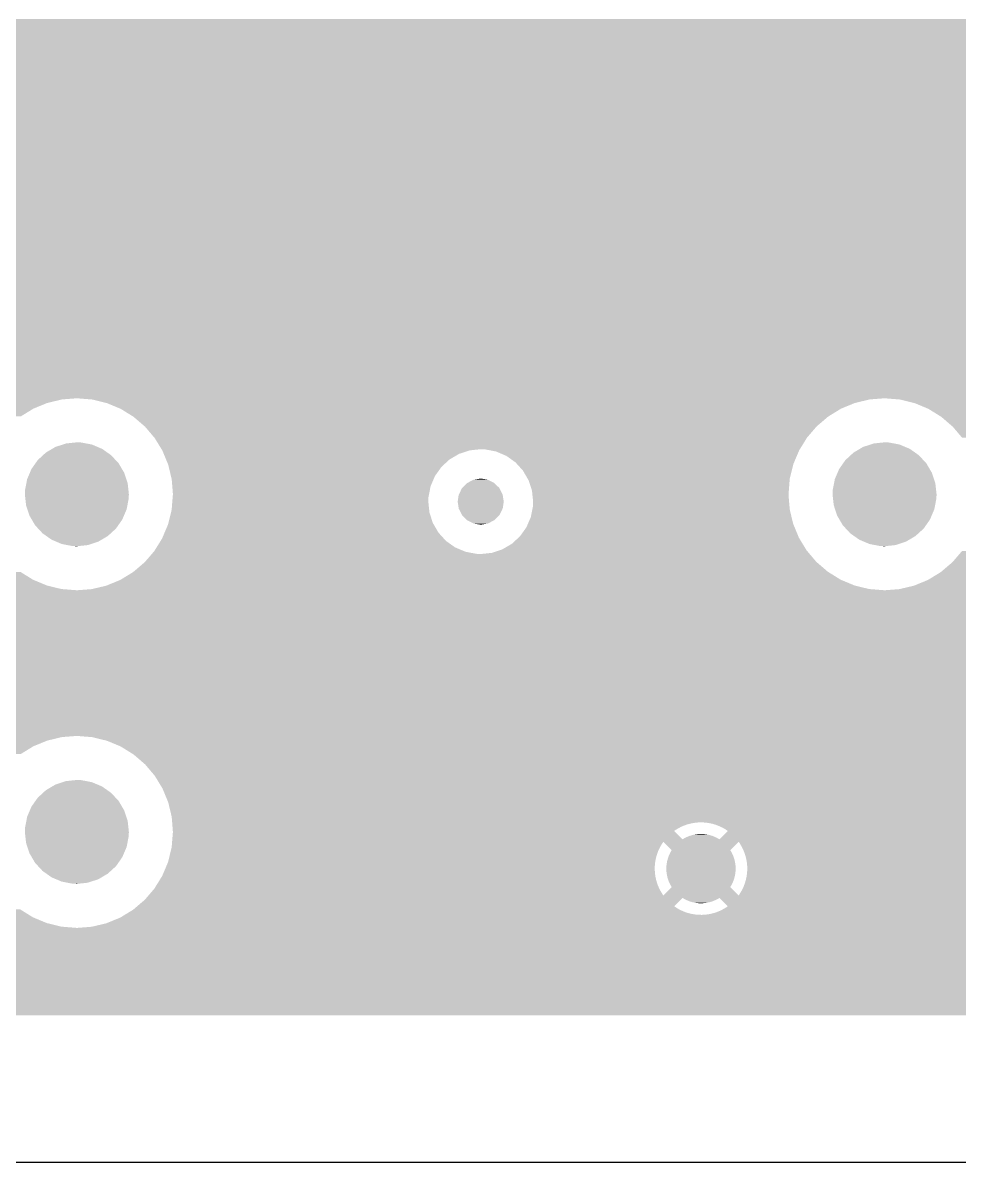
# Model space of a CAD drawing. Extents: x 295 to 953, y 10 to 290.
# Drawn here: x 627.8 to 644, y 70 to 89.72 of the extents above; entities that cross this region are included whole.
import ezdxf

# ---------------------------------------------------------------- set-up
doc = ezdxf.new("R2010")
doc.units = 0
doc.header["$LTSCALE"] = 5
doc.header["$MEASUREMENT"] = 0
doc.layers.add('FROMC1', color=7, linetype='CONTINUOUS')

msp = doc.modelspace()

# ---------------------------------------------------------------- linework, layer by layer
at = {"layer": 'FROMC1'}
msp.add_line((586.477, 70), (794.473, 70), dxfattribs=at)
msp.add_line((586.477, 70), (794.473, 70), dxfattribs=at)
for points in [[(583.018, 89.65), (583.018, 89.78), (737.913, 89.65), (738.054, 89.78)], [(583.018, 89.494), (583.018, 89.65), (737.802, 89.494), (737.913, 89.65)], [(583.018, 89.318), (583.018, 89.494), (737.726, 89.318), (737.802, 89.494)], [(583.018, 89.13), (583.018, 89.318), (737.689, 89.13), (737.726, 89.318)], [(583.018, 89.05), (583.018, 89.13), (737.686, 89.05), (737.689, 89.13)], [(599.551, 89.04), (599.502, 89.05), (737.687, 89.04), (737.686, 89.05)], [(599.982, 88.859), (599.551, 89.04), (737.706, 88.859), (737.687, 89.04)], [(600.374, 88.695), (599.982, 88.859), (737.76, 88.695), (737.706, 88.859)], [(600.389, 88.687), (600.374, 88.695), (737.763, 88.687), (737.76, 88.695)], [(600.397, 88.682), (600.389, 88.687), (683.302, 88.682), (683.348, 88.687)], [(600.41, 88.667), (600.397, 88.682), (683.157, 88.667), (683.302, 88.682)], [(600.442, 88.627), (600.41, 88.667), (683.036, 88.627), (683.157, 88.667)], [(600.451, 88.607), (600.442, 88.627), (682.975, 88.607), (683.036, 88.627)], [(600.491, 88.51), (600.451, 88.607), (682.809, 88.51), (682.975, 88.607)], [(600.546, 88.38), (600.491, 88.51), (682.668, 88.38), (682.809, 88.51)], [(600.611, 88.224), (600.546, 88.38), (682.557, 88.224), (682.668, 88.38)], [(600.685, 88.048), (600.611, 88.224), (682.481, 88.048), (682.557, 88.224)], [(600.728, 87.945), (600.685, 88.048), (682.461, 87.945), (682.481, 88.048)], [(604.012, 87.944), (603.955, 87.945), (682.461, 87.944), (682.461, 87.945)], [(604.069, 87.939), (604.012, 87.944), (682.46, 87.939), (682.461, 87.944)], [(604.125, 87.93), (604.069, 87.939), (682.458, 87.93), (682.46, 87.939)], [(604.181, 87.918), (604.125, 87.93), (682.456, 87.918), (682.458, 87.93)], [(604.235, 87.901), (604.181, 87.918), (682.452, 87.901), (682.456, 87.918)], [(604.288, 87.88), (604.235, 87.901), (682.448, 87.88), (682.452, 87.901)], [(604.331, 87.86), (604.288, 87.88), (682.444, 87.86), (682.448, 87.88)], [(604.293, 87.652), (604.421, 87.78), (682.454, 87.652), (682.441, 87.78)], [(604.34, 87.856), (604.331, 87.86), (682.444, 87.856), (682.444, 87.86)], [(604.39, 87.828), (604.34, 87.856), (682.443, 87.828), (682.444, 87.856)], [(604.437, 87.796), (604.39, 87.828), (682.441, 87.796), (682.443, 87.828)], [(604.421, 87.78), (604.437, 87.796), (682.441, 87.78), (682.441, 87.796)], [(600.798, 87.61), (600.798, 87.652), (682.459, 87.61), (682.454, 87.652)], [(604.638, 87.589), (604.624, 87.61), (682.461, 87.589), (682.459, 87.61)], [(604.646, 87.577), (604.638, 87.589), (682.465, 87.577), (682.461, 87.589)], [(604.675, 87.528), (604.646, 87.577), (682.481, 87.528), (682.465, 87.577)], [(604.701, 87.477), (604.675, 87.528), (682.498, 87.477), (682.481, 87.528)], [(604.722, 87.424), (604.701, 87.477), (682.515, 87.424), (682.498, 87.477)], [(604.728, 87.407), (604.722, 87.424), (682.521, 87.407), (682.515, 87.424)], [(604.74, 87.37), (604.728, 87.407), (682.543, 87.37), (682.521, 87.407)], [(604.754, 87.315), (604.74, 87.37), (682.575, 87.315), (682.543, 87.37)], [(604.765, 87.259), (604.754, 87.315), (682.608, 87.259), (682.575, 87.315)], [(604.766, 87.242), (604.765, 87.259), (682.618, 87.242), (682.608, 87.259)], [(604.771, 87.202), (604.766, 87.242), (682.654, 87.202), (682.618, 87.242)], [(604.773, 87.145), (604.771, 87.202), (682.706, 87.145), (682.654, 87.202)], [(604.772, 87.106), (604.773, 87.145), (682.743, 87.106), (682.706, 87.145)], [(604.745, 86.937), (604.757, 86.989), (683.026, 86.937), (682.903, 86.989)], [(604.757, 86.989), (604.758, 86.992), (682.903, 86.989), (682.899, 86.992)], [(604.758, 86.992), (604.767, 87.049), (682.899, 86.992), (682.82, 87.049)], [(604.767, 87.049), (604.771, 87.1), (682.82, 87.049), (682.747, 87.1)], [(604.771, 87.1), (604.772, 87.106), (682.747, 87.1), (682.743, 87.106)], [(604.655, 86.728), (604.683, 86.778), (703.426, 86.728), (703.436, 86.778)], [(604.683, 86.778), (604.708, 86.829), (703.436, 86.778), (703.458, 86.829)], [(604.708, 86.829), (604.725, 86.873), (703.458, 86.829), (703.477, 86.873)], [(604.725, 86.873), (604.726, 86.877), (683.348, 86.873), (683.268, 86.877)], [(604.726, 86.877), (604.728, 86.882), (683.268, 86.877), (683.239, 86.882)], [(604.728, 86.882), (604.738, 86.914), (683.239, 86.882), (683.08, 86.914)], [(604.738, 86.914), (604.745, 86.937), (683.08, 86.914), (683.026, 86.937)], [(600.798, 86.638), (600.798, 86.68), (703.409, 86.638), (703.417, 86.68)], [(604.341, 86.59), (604.293, 86.638), (703.399, 86.59), (703.409, 86.638)], [(604.421, 86.51), (604.341, 86.59), (703.396, 86.51), (703.399, 86.59)], [(604.624, 86.68), (604.655, 86.728), (703.417, 86.68), (703.426, 86.728)], [(604.047, 86.348), (604.104, 86.356), (703.413, 86.348), (703.412, 86.356)], [(604.104, 86.356), (604.159, 86.367), (703.412, 86.356), (703.411, 86.367)], [(604.159, 86.367), (604.214, 86.382), (703.411, 86.367), (703.409, 86.382)], [(604.214, 86.382), (604.268, 86.401), (703.409, 86.382), (703.407, 86.401)], [(604.268, 86.401), (604.32, 86.424), (703.407, 86.401), (703.405, 86.424)], [(604.32, 86.424), (604.371, 86.451), (703.405, 86.424), (703.402, 86.451)], [(604.371, 86.451), (604.419, 86.481), (703.402, 86.451), (703.399, 86.481)], [(604.419, 86.481), (604.437, 86.494), (703.399, 86.481), (703.398, 86.494)], [(604.437, 86.494), (604.421, 86.51), (703.398, 86.494), (703.396, 86.51)], [(600.798, 86.319), (600.798, 86.345), (703.416, 86.319), (703.413, 86.345)], [(600.798, 86.147), (600.798, 86.319), (703.473, 86.147), (703.416, 86.319)], [(603.99, 86.345), (604.047, 86.348), (703.413, 86.345), (703.413, 86.348)], [(600.798, 86.127), (600.798, 86.147), (662.837, 86.127), (663.028, 86.147)], [(600.798, 86.067), (600.798, 86.127), (662.655, 86.067), (662.837, 86.127)], [(600.798, 85.97), (600.798, 86.067), (662.489, 85.97), (662.655, 86.067)], [(600.798, 85.84), (600.798, 85.97), (662.348, 85.84), (662.489, 85.97)], [(600.798, 85.684), (600.798, 85.84), (662.237, 85.684), (662.348, 85.84)], [(600.798, 85.508), (600.798, 85.684), (662.161, 85.508), (662.237, 85.684)], [(600.798, 85.32), (600.798, 85.508), (662.124, 85.32), (662.161, 85.508)], [(600.798, 85.24), (600.798, 85.32), (662.121, 85.24), (662.124, 85.32)], [(600.798, 85.049), (600.798, 85.24), (662.141, 85.049), (662.121, 85.24)], [(600.798, 84.867), (600.798, 85.049), (662.201, 84.867), (662.141, 85.049)], [(600.798, 84.702), (600.798, 84.867), (662.298, 84.702), (662.201, 84.867)], [(600.798, 84.56), (600.798, 84.702), (662.427, 84.56), (662.298, 84.702)], [(600.798, 84.449), (600.798, 84.56), (662.583, 84.449), (662.427, 84.56)], [(600.798, 84.374), (600.798, 84.449), (662.76, 84.374), (662.583, 84.449)], [(600.798, 84.337), (600.798, 84.374), (662.948, 84.337), (662.76, 84.374)], [(600.798, 84.333), (600.798, 84.337), (663.028, 84.333), (662.948, 84.337)], [(600.798, 84.286), (600.798, 84.333), (703.567, 84.286), (703.59, 84.333)], [(600.798, 84.233), (600.798, 84.286), (703.547, 84.233), (703.567, 84.286)], [(600.798, 84.178), (600.798, 84.233), (703.53, 84.178), (703.547, 84.233)], [(600.798, 84.123), (600.798, 84.178), (703.517, 84.123), (703.53, 84.178)], [(600.798, 84.066), (600.798, 84.123), (703.508, 84.066), (703.517, 84.123)], [(600.798, 84.009), (600.798, 84.066), (703.503, 84.009), (703.508, 84.066)], [(600.798, 83.952), (600.798, 84.009), (703.503, 83.952), (703.503, 84.009)], [(600.798, 83.896), (600.798, 83.952), (703.506, 83.896), (703.503, 83.952)], [(600.798, 83.839), (600.798, 83.896), (703.513, 83.839), (703.506, 83.896)], [(600.798, 83.783), (600.798, 83.839), (703.525, 83.783), (703.513, 83.839)], [(600.798, 83.728), (600.798, 83.783), (703.54, 83.728), (703.525, 83.783)], [(600.798, 83.675), (600.798, 83.728), (703.559, 83.675), (703.54, 83.728)], [(600.798, 83.622), (600.798, 83.675), (703.582, 83.622), (703.559, 83.675)], [(600.798, 83.607), (600.798, 83.622), (703.59, 83.607), (703.582, 83.622)], [(600.798, 83.587), (600.798, 83.607), (674.267, 83.587), (674.458, 83.607)], [(600.798, 83.527), (600.798, 83.587), (674.085, 83.527), (674.267, 83.587)], [(600.798, 83.5), (600.798, 83.527), (674.039, 83.5), (674.085, 83.527)], [(606.552, 83.499), (606.495, 83.5), (662.996, 83.499), (663.01, 83.5)], [(606.581, 83.497), (606.552, 83.499), (662.953, 83.497), (662.996, 83.499)], [(606.609, 83.494), (606.581, 83.497), (662.935, 83.494), (662.953, 83.497)], [(606.64, 83.489), (606.609, 83.494), (662.897, 83.489), (662.935, 83.494)], [(606.665, 83.485), (606.64, 83.489), (662.877, 83.485), (662.897, 83.489)], [(606.697, 83.478), (606.665, 83.485), (662.841, 83.478), (662.877, 83.485)], [(606.721, 83.473), (606.697, 83.478), (662.821, 83.473), (662.841, 83.478)], [(606.753, 83.463), (606.721, 83.473), (662.786, 83.463), (662.821, 83.473)], [(606.775, 83.456), (606.753, 83.463), (662.766, 83.456), (662.786, 83.463)], [(606.807, 83.444), (606.775, 83.456), (662.732, 83.444), (662.766, 83.456)], [(606.828, 83.435), (606.807, 83.444), (662.713, 83.435), (662.732, 83.444)], [(606.859, 83.421), (606.828, 83.435), (662.68, 83.421), (662.713, 83.435)], [(606.88, 83.411), (606.859, 83.421), (662.661, 83.411), (662.68, 83.421)], [(606.91, 83.394), (606.88, 83.411), (662.629, 83.394), (662.661, 83.411)], [(606.844, 83.218), (606.977, 83.351), (662.696, 83.218), (662.563, 83.351)], [(606.93, 83.383), (606.91, 83.394), (662.611, 83.383), (662.629, 83.394)], [(606.958, 83.364), (606.93, 83.383), (662.581, 83.364), (662.611, 83.383)], [(606.977, 83.351), (606.958, 83.364), (662.563, 83.351), (662.581, 83.364)], [(618.826, 83.198), (618.578, 83.218), (628.479, 83.198), (628.738, 83.218)], [(618.847, 83.196), (618.826, 83.198), (628.472, 83.196), (628.479, 83.198)], [(628.986, 83.198), (628.738, 83.218), (642.449, 83.198), (642.708, 83.218)], [(629.007, 83.196), (628.986, 83.198), (642.442, 83.196), (642.449, 83.198)], [(642.956, 83.198), (642.708, 83.218), (652.609, 83.198), (652.868, 83.218)], [(642.977, 83.196), (642.956, 83.198), (652.602, 83.196), (652.609, 83.198)], [(619.086, 83.137), (618.847, 83.196), (628.226, 83.137), (628.472, 83.196)], [(619.099, 83.134), (619.086, 83.137), (628.218, 83.134), (628.226, 83.137)], [(619.327, 83.039), (619.099, 83.134), (627.986, 83.039), (628.218, 83.134)], [(619.338, 83.034), (619.327, 83.039), (627.978, 83.034), (627.986, 83.039)], [(619.549, 82.903), (619.338, 83.034), (627.765, 82.903), (627.978, 83.034)], [(629.246, 83.137), (629.007, 83.196), (642.196, 83.137), (642.442, 83.196)], [(629.259, 83.134), (629.246, 83.137), (642.188, 83.134), (642.196, 83.137)], [(629.487, 83.039), (629.259, 83.134), (641.956, 83.039), (642.188, 83.134)], [(629.498, 83.034), (629.487, 83.039), (641.948, 83.034), (641.956, 83.039)], [(629.709, 82.903), (629.498, 83.034), (641.735, 82.903), (641.948, 83.034)], [(643.216, 83.137), (642.977, 83.196), (652.356, 83.137), (652.602, 83.196)], [(643.229, 83.134), (643.216, 83.137), (652.348, 83.134), (652.356, 83.137)], [(643.457, 83.039), (643.229, 83.134), (652.116, 83.039), (652.348, 83.134)], [(643.468, 83.034), (643.457, 83.039), (652.108, 83.034), (652.116, 83.039)], [(643.679, 82.903), (643.468, 83.034), (651.895, 82.903), (652.108, 83.034)], [(629.719, 82.897), (629.709, 82.903), (641.727, 82.897), (641.735, 82.903)], [(629.907, 82.735), (629.719, 82.897), (641.537, 82.735), (641.727, 82.897)], [(643.689, 82.897), (643.679, 82.903), (651.887, 82.897), (651.895, 82.903)], [(643.877, 82.735), (643.689, 82.897), (651.697, 82.735), (651.887, 82.897)], [(629.916, 82.728), (629.907, 82.735), (641.53, 82.728), (641.537, 82.735)], [(630.077, 82.538), (629.916, 82.728), (641.367, 82.538), (641.53, 82.728)], [(643.886, 82.728), (643.877, 82.735), (651.69, 82.728), (651.697, 82.735)], [(644.047, 82.538), (643.886, 82.728), (651.527, 82.538), (651.69, 82.728)], [(628.366, 82.376), (628.492, 82.417), (629.096, 82.376), (628.999, 82.417)], [(628.492, 82.417), (628.548, 82.436), (628.999, 82.417), (628.902, 82.436)], [(628.548, 82.436), (628.709, 82.453), (628.902, 82.436), (628.811, 82.453)], [(628.709, 82.453), (628.738, 82.456), (628.811, 82.453), (628.738, 82.456)], [(630.084, 82.53), (630.077, 82.538), (641.362, 82.53), (641.367, 82.538)], [(630.202, 82.337), (630.084, 82.53), (641.243, 82.337), (641.362, 82.53)], [(642.336, 82.376), (642.462, 82.417), (643.066, 82.376), (642.969, 82.417)], [(642.462, 82.417), (642.518, 82.436), (642.969, 82.417), (642.872, 82.436)], [(642.518, 82.436), (642.679, 82.453), (642.872, 82.436), (642.781, 82.453)], [(642.679, 82.453), (642.708, 82.456), (642.781, 82.453), (642.708, 82.456)], [(628.062, 82.15), (628.152, 82.233), (629.407, 82.15), (629.33, 82.233)], [(628.152, 82.233), (628.202, 82.279), (629.33, 82.233), (629.265, 82.279)], [(628.202, 82.279), (628.31, 82.343), (629.265, 82.279), (629.174, 82.343)], [(628.31, 82.343), (628.366, 82.376), (629.174, 82.343), (629.096, 82.376)], [(630.214, 82.317), (630.202, 82.337), (635.532, 82.317), (635.723, 82.337)], [(630.219, 82.308), (630.214, 82.317), (635.507, 82.308), (635.532, 82.317)], [(630.24, 82.257), (630.219, 82.308), (635.35, 82.257), (635.507, 82.308)], [(630.28, 82.16), (630.24, 82.257), (635.184, 82.16), (635.35, 82.257)], [(635.802, 82.333), (635.723, 82.337), (641.24, 82.333), (641.243, 82.337)], [(635.882, 82.318), (635.802, 82.333), (641.231, 82.318), (641.24, 82.333)], [(635.991, 82.296), (635.882, 82.318), (641.222, 82.296), (641.231, 82.318)], [(636.167, 82.221), (635.991, 82.296), (641.19, 82.221), (641.222, 82.296)], [(636.323, 82.11), (636.167, 82.221), (641.143, 82.11), (641.19, 82.221)], [(642.032, 82.15), (642.122, 82.233), (643.377, 82.15), (643.3, 82.233)], [(642.122, 82.233), (642.172, 82.279), (643.3, 82.233), (643.235, 82.279)], [(642.172, 82.279), (642.28, 82.343), (643.235, 82.279), (643.144, 82.343)], [(642.28, 82.343), (642.336, 82.376), (643.144, 82.343), (643.066, 82.376)], [(627.952, 81.994), (628.021, 82.093), (629.518, 81.994), (629.46, 82.093)], [(628.021, 82.093), (628.062, 82.15), (629.46, 82.093), (629.407, 82.15)], [(630.318, 82.068), (630.28, 82.16), (635.084, 82.068), (635.184, 82.16)], [(630.327, 82.03), (630.318, 82.068), (635.043, 82.03), (635.084, 82.068)], [(630.364, 81.874), (630.327, 82.03), (634.932, 81.874), (635.043, 82.03)], [(636.352, 82.078), (636.323, 82.11), (641.13, 82.078), (641.143, 82.11)], [(636.452, 81.968), (636.352, 82.078), (641.103, 81.968), (641.13, 82.078)], [(641.922, 81.994), (641.991, 82.093), (643.488, 81.994), (643.43, 82.093)], [(641.991, 82.093), (642.032, 82.15), (643.43, 82.093), (643.377, 82.15)], [(627.864, 81.747), (627.877, 81.818), (629.616, 81.747), (629.593, 81.818)], [(627.877, 81.818), (627.924, 81.928), (629.593, 81.818), (629.557, 81.928)], [(627.924, 81.928), (627.952, 81.994), (629.557, 81.928), (629.518, 81.994)], [(630.378, 81.816), (630.364, 81.874), (634.907, 81.816), (634.932, 81.874)], [(635.617, 81.812), (635.723, 81.829), (635.838, 81.812), (635.723, 81.829)], [(636.535, 81.826), (636.452, 81.968), (641.068, 81.826), (641.103, 81.968)], [(636.549, 81.803), (636.535, 81.826), (641.066, 81.803), (641.068, 81.826)], [(641.834, 81.747), (641.847, 81.818), (643.586, 81.747), (643.563, 81.818)], [(641.847, 81.818), (641.894, 81.928), (643.563, 81.818), (643.527, 81.928)], [(641.894, 81.928), (641.922, 81.994), (643.527, 81.928), (643.488, 81.994)], [(627.838, 81.557), (627.841, 81.631), (629.637, 81.557), (629.629, 81.631)], [(627.841, 81.631), (627.864, 81.747), (629.629, 81.631), (629.616, 81.747)], [(630.388, 81.698), (630.378, 81.816), (634.856, 81.698), (634.907, 81.816)], [(630.399, 81.557), (630.388, 81.698), (634.829, 81.557), (634.856, 81.698)], [(635.346, 81.555), (635.396, 81.659), (636.101, 81.555), (636.047, 81.659)], [(635.396, 81.659), (635.405, 81.668), (636.047, 81.659), (636.043, 81.668)], [(635.405, 81.668), (635.485, 81.75), (636.043, 81.668), (635.958, 81.75)], [(635.485, 81.75), (635.497, 81.756), (635.958, 81.75), (635.952, 81.756)], [(635.497, 81.756), (635.597, 81.809), (635.952, 81.756), (635.844, 81.809)], [(635.597, 81.809), (635.617, 81.812), (635.844, 81.809), (635.838, 81.812)], [(636.609, 81.621), (636.549, 81.803), (641.052, 81.621), (641.066, 81.803)], [(636.616, 81.557), (636.609, 81.621), (641.046, 81.557), (641.052, 81.621)], [(641.808, 81.557), (641.811, 81.631), (643.607, 81.557), (643.599, 81.631)], [(641.811, 81.631), (641.834, 81.747), (643.599, 81.631), (643.586, 81.747)], [(627.846, 81.483), (627.838, 81.557), (629.634, 81.483), (629.637, 81.557)], [(627.859, 81.367), (627.846, 81.483), (629.612, 81.367), (629.634, 81.483)], [(630.377, 81.288), (630.388, 81.43), (634.831, 81.288), (634.816, 81.43)], [(630.388, 81.43), (630.395, 81.51), (634.816, 81.43), (634.819, 81.51)], [(630.395, 81.51), (630.399, 81.557), (634.819, 81.51), (634.829, 81.557)], [(635.324, 81.43), (635.341, 81.545), (636.121, 81.43), (636.103, 81.545)], [(635.342, 81.315), (635.324, 81.43), (636.104, 81.315), (636.121, 81.43)], [(635.341, 81.545), (635.346, 81.555), (636.103, 81.545), (636.101, 81.555)], [(636.629, 81.43), (636.616, 81.557), (641.056, 81.43), (641.046, 81.557)], [(636.626, 81.35), (636.629, 81.43), (641.063, 81.35), (641.056, 81.43)], [(641.816, 81.483), (641.808, 81.557), (643.604, 81.483), (643.607, 81.557)], [(641.829, 81.367), (641.816, 81.483), (643.582, 81.367), (643.604, 81.483)], [(627.882, 81.296), (627.859, 81.367), (629.598, 81.296), (629.612, 81.367)], [(627.919, 81.186), (627.882, 81.296), (629.551, 81.186), (629.598, 81.296)], [(630.32, 81.057), (630.365, 81.239), (634.896, 81.057), (634.836, 81.239)], [(630.365, 81.239), (630.377, 81.288), (634.836, 81.239), (634.831, 81.288)], [(635.344, 81.305), (635.342, 81.315), (636.099, 81.305), (636.104, 81.315)], [(635.398, 81.201), (635.344, 81.305), (636.049, 81.201), (636.099, 81.305)], [(636.589, 81.162), (636.616, 81.298), (641.099, 81.162), (641.067, 81.298)], [(636.616, 81.298), (636.626, 81.35), (641.067, 81.298), (641.063, 81.35)], [(641.852, 81.296), (641.829, 81.367), (643.568, 81.296), (643.582, 81.367)], [(641.889, 81.186), (641.852, 81.296), (643.521, 81.186), (643.568, 81.296)], [(627.957, 81.12), (627.919, 81.186), (629.523, 81.12), (629.551, 81.186)], [(628.015, 81.021), (627.957, 81.12), (629.454, 81.021), (629.523, 81.12)], [(630.254, 80.892), (630.315, 81.036), (634.993, 80.892), (634.909, 81.036)], [(630.315, 81.036), (630.32, 81.057), (634.909, 81.036), (634.896, 81.057)], [(635.402, 81.192), (635.398, 81.201), (636.04, 81.192), (636.049, 81.201)], [(635.487, 81.11), (635.402, 81.192), (635.96, 81.11), (636.04, 81.192)], [(635.493, 81.104), (635.487, 81.11), (635.948, 81.104), (635.96, 81.11)], [(635.601, 81.051), (635.493, 81.104), (635.848, 81.051), (635.948, 81.104)], [(635.608, 81.048), (635.601, 81.051), (635.828, 81.048), (635.848, 81.051)], [(635.723, 81.031), (635.608, 81.048), (635.723, 81.031), (635.828, 81.048)], [(636.513, 80.986), (636.539, 81.046), (641.152, 80.986), (641.127, 81.046)], [(636.539, 81.046), (636.589, 81.162), (641.127, 81.046), (641.099, 81.162)], [(641.927, 81.12), (641.889, 81.186), (643.493, 81.12), (643.521, 81.186)], [(641.985, 81.021), (641.927, 81.12), (643.424, 81.021), (643.493, 81.12)], [(628.068, 80.964), (628.015, 81.021), (629.414, 80.964), (629.454, 81.021)], [(628.145, 80.881), (628.068, 80.964), (629.323, 80.881), (629.414, 80.964)], [(628.21, 80.835), (628.145, 80.881), (629.273, 80.835), (629.323, 80.881)], [(628.301, 80.771), (628.21, 80.835), (629.165, 80.771), (629.273, 80.835)], [(630.214, 80.796), (630.254, 80.892), (635.08, 80.796), (634.993, 80.892)], [(636.402, 80.83), (636.513, 80.986), (641.216, 80.83), (641.152, 80.986)], [(642.038, 80.964), (641.985, 81.021), (643.384, 80.964), (643.424, 81.021)], [(642.115, 80.881), (642.038, 80.964), (643.293, 80.881), (643.384, 80.964)], [(642.18, 80.835), (642.115, 80.881), (643.243, 80.835), (643.293, 80.881)], [(642.271, 80.771), (642.18, 80.835), (643.135, 80.771), (643.243, 80.835)], [(628.379, 80.738), (628.301, 80.771), (629.109, 80.738), (629.165, 80.771)], [(628.476, 80.697), (628.379, 80.738), (628.983, 80.697), (629.109, 80.738)], [(628.573, 80.678), (628.476, 80.697), (628.927, 80.678), (628.983, 80.697)], [(628.664, 80.661), (628.573, 80.678), (628.766, 80.661), (628.927, 80.678)], [(628.738, 80.658), (628.664, 80.661), (628.738, 80.658), (628.766, 80.661)], [(630.078, 80.576), (630.117, 80.639), (635.427, 80.576), (635.278, 80.639)], [(630.117, 80.639), (630.186, 80.75), (635.278, 80.639), (635.122, 80.75)], [(630.186, 80.75), (630.214, 80.796), (635.122, 80.75), (635.08, 80.796)], [(636.095, 80.603), (636.261, 80.7), (641.349, 80.603), (641.29, 80.7)], [(636.261, 80.7), (636.376, 80.806), (641.29, 80.7), (641.226, 80.806)], [(636.376, 80.806), (636.402, 80.83), (641.226, 80.806), (641.216, 80.83)], [(642.349, 80.738), (642.271, 80.771), (643.079, 80.738), (643.135, 80.771)], [(642.446, 80.697), (642.349, 80.738), (642.953, 80.697), (643.079, 80.738)], [(642.543, 80.678), (642.446, 80.697), (642.897, 80.678), (642.953, 80.697)], [(642.634, 80.661), (642.543, 80.678), (642.736, 80.661), (642.897, 80.678)], [(642.708, 80.658), (642.634, 80.661), (642.708, 80.658), (642.736, 80.661)], [(629.915, 80.386), (630.033, 80.523), (641.529, 80.386), (641.413, 80.523)], [(630.033, 80.523), (630.036, 80.527), (635.723, 80.523), (635.643, 80.527)], [(630.036, 80.527), (630.068, 80.564), (635.643, 80.527), (635.455, 80.564)], [(630.068, 80.564), (630.078, 80.576), (635.455, 80.564), (635.427, 80.576)], [(635.723, 80.523), (635.913, 80.543), (641.413, 80.523), (641.396, 80.543)], [(635.913, 80.543), (636.036, 80.584), (641.396, 80.543), (641.361, 80.584)], [(636.036, 80.584), (636.095, 80.603), (641.361, 80.584), (641.349, 80.603)], [(643.885, 80.386), (644.048, 80.576), (651.689, 80.386), (651.528, 80.576)], [(629.718, 80.217), (629.908, 80.379), (641.726, 80.217), (641.538, 80.379)], [(629.908, 80.379), (629.915, 80.386), (641.538, 80.379), (641.529, 80.386)], [(643.688, 80.217), (643.878, 80.379), (651.886, 80.217), (651.698, 80.379)], [(643.878, 80.379), (643.885, 80.386), (651.698, 80.379), (651.689, 80.386)], [(619.097, 79.98), (619.329, 80.075), (628.216, 79.98), (627.988, 80.075)], [(619.329, 80.075), (619.337, 80.08), (627.988, 80.075), (627.977, 80.08)], [(619.337, 80.08), (619.551, 80.211), (627.977, 80.08), (627.766, 80.211)], [(629.257, 79.98), (629.489, 80.075), (642.186, 79.98), (641.958, 80.075)], [(629.489, 80.075), (629.497, 80.08), (641.958, 80.075), (641.947, 80.08)], [(629.497, 80.08), (629.711, 80.211), (641.947, 80.08), (641.736, 80.211)], [(629.711, 80.211), (629.718, 80.217), (641.736, 80.211), (641.726, 80.217)], [(643.227, 79.98), (643.459, 80.075), (652.346, 79.98), (652.118, 80.075)], [(643.459, 80.075), (643.467, 80.08), (652.118, 80.075), (652.107, 80.08)], [(643.467, 80.08), (643.681, 80.211), (652.107, 80.08), (651.896, 80.211)], [(643.681, 80.211), (643.688, 80.217), (651.896, 80.211), (651.886, 80.217)], [(614.226, 79.857), (614.206, 79.896), (662.178, 79.857), (662.165, 79.896)], [(614.247, 79.804), (614.226, 79.857), (662.195, 79.804), (662.178, 79.857)], [(618.578, 79.896), (618.836, 79.916), (628.738, 79.896), (628.489, 79.916)], [(618.836, 79.916), (618.843, 79.918), (628.489, 79.916), (628.468, 79.918)], [(618.843, 79.918), (619.089, 79.976), (628.468, 79.918), (628.229, 79.976)], [(619.089, 79.976), (619.097, 79.98), (628.229, 79.976), (628.216, 79.98)], [(628.738, 79.896), (628.996, 79.916), (642.708, 79.896), (642.459, 79.916)], [(628.996, 79.916), (629.003, 79.918), (642.459, 79.916), (642.438, 79.918)], [(629.003, 79.918), (629.249, 79.976), (642.438, 79.918), (642.199, 79.976)], [(629.249, 79.976), (629.257, 79.98), (642.199, 79.976), (642.186, 79.98)], [(642.708, 79.896), (642.966, 79.916), (652.868, 79.896), (652.619, 79.916)], [(642.966, 79.916), (642.973, 79.918), (652.619, 79.916), (652.598, 79.918)], [(642.973, 79.918), (643.219, 79.976), (652.598, 79.918), (652.359, 79.976)], [(643.219, 79.976), (643.227, 79.98), (652.359, 79.976), (652.346, 79.98)], [(614.253, 79.787), (614.247, 79.804), (662.201, 79.787), (662.195, 79.804)], [(614.265, 79.75), (614.253, 79.787), (662.223, 79.75), (662.201, 79.787)], [(614.279, 79.695), (614.265, 79.75), (662.255, 79.695), (662.223, 79.75)], [(614.29, 79.639), (614.279, 79.695), (662.288, 79.639), (662.255, 79.695)], [(614.291, 79.622), (614.29, 79.639), (662.298, 79.622), (662.288, 79.639)], [(614.296, 79.582), (614.291, 79.622), (662.334, 79.582), (662.298, 79.622)], [(614.292, 79.429), (614.296, 79.48), (662.5, 79.429), (662.427, 79.48)], [(614.298, 79.525), (614.296, 79.582), (662.386, 79.525), (662.334, 79.582)], [(614.296, 79.48), (614.297, 79.486), (662.427, 79.48), (662.423, 79.486)], [(614.297, 79.486), (614.298, 79.525), (662.423, 79.486), (662.386, 79.525)], [(614.25, 79.253), (614.251, 79.257), (663.028, 79.253), (662.948, 79.257)], [(614.251, 79.257), (614.253, 79.262), (662.948, 79.257), (662.919, 79.262)], [(614.253, 79.262), (614.263, 79.294), (662.919, 79.262), (662.76, 79.294)], [(614.263, 79.294), (614.27, 79.317), (662.76, 79.294), (662.706, 79.317)], [(614.27, 79.317), (614.282, 79.369), (662.706, 79.317), (662.583, 79.369)], [(614.282, 79.369), (614.283, 79.372), (662.583, 79.369), (662.579, 79.372)], [(614.283, 79.372), (614.292, 79.429), (662.579, 79.372), (662.5, 79.429)], [(600.798, 79.018), (600.798, 79.06), (686.59, 79.018), (686.554, 79.06)], [(614.149, 79.06), (614.18, 79.108), (686.554, 79.06), (686.513, 79.108)], [(614.18, 79.108), (614.208, 79.158), (686.513, 79.108), (686.471, 79.158)], [(614.208, 79.158), (614.222, 79.187), (686.471, 79.158), (686.446, 79.187)], [(614.222, 79.187), (614.233, 79.209), (686.446, 79.187), (686.433, 79.209)], [(614.233, 79.209), (614.25, 79.253), (686.433, 79.209), (686.406, 79.253)], [(613.847, 78.989), (613.818, 79.018), (686.614, 78.989), (686.59, 79.018)], [(613.962, 78.874), (613.847, 78.989), (686.749, 78.874), (686.614, 78.989)], [(613.896, 78.831), (613.944, 78.861), (686.798, 78.831), (686.763, 78.861)], [(613.944, 78.861), (613.962, 78.874), (686.763, 78.861), (686.749, 78.874)], [(600.798, 78.683), (600.798, 78.725), (687.032, 78.683), (686.964, 78.725)], [(600.798, 78.583), (600.798, 78.683), (687.271, 78.583), (687.032, 78.683)], [(613.515, 78.725), (613.572, 78.728), (686.964, 78.725), (686.959, 78.728)], [(613.572, 78.728), (613.629, 78.736), (686.959, 78.728), (686.947, 78.736)], [(613.629, 78.736), (613.684, 78.747), (686.947, 78.736), (686.929, 78.747)], [(613.684, 78.747), (613.739, 78.762), (686.929, 78.747), (686.904, 78.762)], [(613.739, 78.762), (613.793, 78.781), (686.904, 78.762), (686.873, 78.781)], [(613.793, 78.781), (613.845, 78.804), (686.873, 78.781), (686.836, 78.804)], [(613.845, 78.804), (613.874, 78.82), (686.836, 78.804), (686.811, 78.82)], [(613.874, 78.82), (613.896, 78.831), (686.811, 78.82), (686.798, 78.831)], [(600.798, 78.527), (600.798, 78.583), (687.499, 78.527), (687.271, 78.583)], [(600.798, 78.507), (600.798, 78.527), (662.837, 78.507), (663.028, 78.527)], [(600.798, 78.447), (600.798, 78.507), (662.655, 78.447), (662.837, 78.507)], [(600.798, 78.35), (600.798, 78.447), (662.489, 78.35), (662.655, 78.447)], [(600.798, 78.22), (600.798, 78.35), (662.348, 78.22), (662.489, 78.35)], [(600.798, 78.064), (600.798, 78.22), (662.237, 78.064), (662.348, 78.22)], [(600.798, 77.888), (600.798, 78.064), (662.161, 77.888), (662.237, 78.064)], [(600.798, 77.7), (600.798, 77.888), (662.124, 77.7), (662.161, 77.888)], [(600.798, 77.62), (600.798, 77.7), (662.121, 77.62), (662.124, 77.7)], [(600.798, 77.429), (600.798, 77.62), (662.141, 77.429), (662.121, 77.62)], [(600.798, 77.376), (600.798, 77.429), (662.159, 77.376), (662.141, 77.429)], [(600.798, 77.356), (600.798, 77.376), (628.479, 77.356), (628.738, 77.376)], [(600.798, 77.295), (600.798, 77.356), (628.226, 77.295), (628.479, 77.356)], [(600.798, 77.197), (600.798, 77.295), (627.986, 77.197), (628.226, 77.295)], [(628.986, 77.356), (628.738, 77.376), (652.609, 77.356), (652.868, 77.376)], [(629.007, 77.354), (628.986, 77.356), (652.602, 77.354), (652.609, 77.356)], [(629.246, 77.295), (629.007, 77.354), (652.356, 77.295), (652.602, 77.354)], [(629.259, 77.292), (629.246, 77.295), (652.348, 77.292), (652.356, 77.295)], [(629.487, 77.197), (629.259, 77.292), (652.116, 77.197), (652.348, 77.292)], [(600.798, 77.061), (600.798, 77.197), (627.765, 77.061), (627.986, 77.197)], [(629.498, 77.192), (629.487, 77.197), (652.108, 77.192), (652.116, 77.197)], [(629.709, 77.061), (629.498, 77.192), (651.895, 77.061), (652.108, 77.192)], [(629.719, 77.055), (629.709, 77.061), (651.887, 77.055), (651.895, 77.061)], [(629.907, 76.893), (629.719, 77.055), (651.697, 76.893), (651.887, 77.055)], [(629.916, 76.886), (629.907, 76.893), (651.69, 76.886), (651.697, 76.893)], [(630.077, 76.696), (629.916, 76.886), (651.527, 76.696), (651.69, 76.886)], [(630.084, 76.688), (630.077, 76.696), (651.522, 76.688), (651.527, 76.696)], [(628.202, 76.437), (628.31, 76.501), (629.265, 76.437), (629.174, 76.501)], [(628.31, 76.501), (628.366, 76.534), (629.174, 76.501), (629.096, 76.534)], [(628.366, 76.534), (628.492, 76.575), (629.096, 76.534), (628.999, 76.575)], [(628.492, 76.575), (628.548, 76.594), (628.999, 76.575), (628.902, 76.594)], [(628.548, 76.594), (628.709, 76.611), (628.902, 76.594), (628.811, 76.611)], [(628.709, 76.611), (628.738, 76.614), (628.811, 76.611), (628.738, 76.614)], [(630.213, 76.476), (630.084, 76.688), (651.391, 76.476), (651.522, 76.688)], [(628.021, 76.251), (628.062, 76.308), (629.46, 76.251), (629.407, 76.308)], [(628.062, 76.308), (628.152, 76.391), (629.407, 76.308), (629.33, 76.391)], [(628.152, 76.391), (628.202, 76.437), (629.33, 76.391), (629.265, 76.437)], [(630.219, 76.466), (630.213, 76.476), (651.387, 76.466), (651.391, 76.476)], [(630.314, 76.236), (630.219, 76.466), (651.29, 76.236), (651.387, 76.466)], [(627.924, 76.086), (627.952, 76.152), (629.557, 76.086), (629.518, 76.152)], [(627.952, 76.152), (628.021, 76.251), (629.518, 76.152), (629.46, 76.251)], [(630.318, 76.226), (630.314, 76.236), (651.288, 76.226), (651.29, 76.236)], [(630.376, 75.984), (630.318, 76.226), (651.228, 75.984), (651.288, 76.226)], [(627.841, 75.789), (627.864, 75.905), (629.629, 75.789), (629.616, 75.905)], [(627.864, 75.905), (627.877, 75.976), (629.616, 75.905), (629.593, 75.976)], [(627.877, 75.976), (627.924, 76.086), (629.593, 75.976), (629.557, 76.086)], [(630.378, 75.974), (630.376, 75.984), (651.227, 75.974), (651.228, 75.984)], [(630.386, 75.88), (630.378, 75.974), (651.22, 75.88), (651.227, 75.974)], [(627.838, 75.715), (627.841, 75.789), (629.637, 75.715), (629.629, 75.789)], [(627.846, 75.641), (627.838, 75.715), (629.634, 75.641), (629.637, 75.715)], [(630.386, 75.877), (630.386, 75.88), (639.458, 75.877), (639.515, 75.88)], [(630.387, 75.869), (630.386, 75.877), (639.402, 75.869), (639.458, 75.877)], [(630.388, 75.858), (630.387, 75.869), (639.346, 75.858), (639.402, 75.869)], [(630.389, 75.843), (630.388, 75.858), (639.291, 75.843), (639.346, 75.858)], [(630.388, 75.587), (630.399, 75.715), (639.212, 75.587), (639.084, 75.715)], [(630.39, 75.824), (630.389, 75.843), (639.237, 75.824), (639.291, 75.843)], [(630.392, 75.801), (630.39, 75.824), (639.185, 75.801), (639.237, 75.824)], [(630.394, 75.774), (630.392, 75.801), (639.134, 75.774), (639.185, 75.801)], [(630.396, 75.744), (630.394, 75.774), (639.086, 75.744), (639.134, 75.774)], [(630.397, 75.731), (630.396, 75.744), (639.068, 75.731), (639.086, 75.744)], [(630.399, 75.715), (630.397, 75.731), (639.084, 75.715), (639.068, 75.731)], [(639.572, 75.879), (639.515, 75.88), (651.22, 75.879), (651.22, 75.88)], [(639.629, 75.874), (639.572, 75.879), (651.219, 75.874), (651.22, 75.879)], [(639.685, 75.865), (639.629, 75.874), (651.219, 75.865), (651.219, 75.874)], [(639.741, 75.853), (639.685, 75.865), (651.218, 75.853), (651.219, 75.865)], [(639.795, 75.836), (639.741, 75.853), (651.216, 75.836), (651.218, 75.853)], [(639.848, 75.815), (639.795, 75.836), (651.215, 75.815), (651.216, 75.836)], [(639.9, 75.791), (639.848, 75.815), (651.213, 75.791), (651.215, 75.815)], [(639.853, 75.587), (639.981, 75.715), (651.216, 75.587), (651.206, 75.715)], [(639.95, 75.763), (639.9, 75.791), (651.21, 75.763), (651.213, 75.791)], [(639.997, 75.731), (639.95, 75.763), (651.208, 75.731), (651.21, 75.763)], [(639.981, 75.715), (639.997, 75.731), (651.206, 75.715), (651.208, 75.731)], [(627.859, 75.525), (627.846, 75.641), (629.612, 75.525), (629.634, 75.641)], [(627.882, 75.454), (627.859, 75.525), (629.598, 75.454), (629.612, 75.525)], [(630.381, 75.497), (630.385, 75.545), (638.85, 75.497), (638.881, 75.545)], [(630.385, 75.545), (630.388, 75.587), (651.22, 75.545), (651.216, 75.587)], [(630.388, 75.587), (630.388, 75.587), (639.213, 75.587), (639.212, 75.587)], [(639.026, 75.4), (638.881, 75.545), (640.039, 75.4), (640.184, 75.545)], [(639.213, 75.587), (639.241, 75.604), (639.853, 75.587), (639.823, 75.604)], [(639.241, 75.604), (639.256, 75.611), (639.823, 75.604), (639.81, 75.611)], [(639.256, 75.611), (639.285, 75.626), (639.81, 75.611), (639.779, 75.626)], [(639.285, 75.626), (639.301, 75.632), (639.779, 75.626), (639.765, 75.632)], [(639.301, 75.632), (639.331, 75.645), (639.765, 75.632), (639.733, 75.645)], [(639.331, 75.645), (639.348, 75.65), (639.733, 75.645), (639.719, 75.65)], [(639.348, 75.65), (639.378, 75.659), (639.719, 75.65), (639.685, 75.659)], [(639.378, 75.659), (639.396, 75.663), (639.685, 75.659), (639.671, 75.663)], [(639.396, 75.663), (639.426, 75.67), (639.671, 75.663), (639.636, 75.67)], [(639.426, 75.67), (639.445, 75.673), (639.636, 75.67), (639.623, 75.673)], [(639.445, 75.673), (639.475, 75.677), (639.623, 75.673), (639.586, 75.677)], [(639.475, 75.677), (639.499, 75.678), (639.586, 75.677), (639.574, 75.678)], [(639.499, 75.678), (639.525, 75.679), (639.574, 75.678), (639.525, 75.679)], [(640.206, 75.512), (640.184, 75.545), (651.222, 75.512), (651.22, 75.545)], [(640.235, 75.463), (640.206, 75.512), (651.226, 75.463), (651.222, 75.512)], [(627.919, 75.344), (627.882, 75.454), (629.551, 75.344), (629.598, 75.454)], [(627.957, 75.278), (627.919, 75.344), (629.523, 75.278), (629.551, 75.344)], [(630.338, 75.288), (630.351, 75.343), (638.76, 75.288), (638.777, 75.343)], [(630.351, 75.343), (630.364, 75.396), (638.777, 75.343), (638.797, 75.396)], [(630.364, 75.396), (630.377, 75.446), (638.797, 75.396), (638.821, 75.446)], [(630.377, 75.447), (630.381, 75.497), (638.822, 75.447), (638.85, 75.497)], [(630.377, 75.446), (630.377, 75.447), (638.821, 75.446), (638.822, 75.447)], [(638.966, 75.274), (638.98, 75.313), (640.1, 75.274), (640.085, 75.313)], [(638.98, 75.313), (638.984, 75.32), (640.085, 75.313), (640.082, 75.32)], [(638.984, 75.32), (639.001, 75.357), (640.082, 75.32), (640.064, 75.357)], [(639.001, 75.357), (639.005, 75.364), (640.064, 75.357), (640.06, 75.364)], [(639.005, 75.364), (639.026, 75.4), (640.06, 75.364), (640.039, 75.4)], [(640.238, 75.456), (640.235, 75.463), (651.227, 75.456), (651.226, 75.463)], [(640.261, 75.412), (640.238, 75.456), (651.237, 75.412), (651.227, 75.456)], [(640.282, 75.359), (640.261, 75.412), (651.25, 75.359), (651.237, 75.412)], [(640.3, 75.305), (640.282, 75.359), (651.263, 75.305), (651.25, 75.359)], [(628.015, 75.179), (627.957, 75.278), (629.454, 75.179), (629.523, 75.278)], [(628.068, 75.122), (628.015, 75.179), (629.414, 75.122), (629.454, 75.179)], [(628.145, 75.039), (628.068, 75.122), (629.323, 75.039), (629.414, 75.122)], [(630.26, 75.062), (630.284, 75.119), (638.733, 75.062), (638.733, 75.119)], [(630.284, 75.119), (630.307, 75.176), (638.733, 75.119), (638.738, 75.176)], [(630.307, 75.176), (630.315, 75.194), (638.738, 75.176), (638.741, 75.194)], [(630.315, 75.194), (630.324, 75.233), (638.741, 75.194), (638.747, 75.233)], [(630.324, 75.233), (630.338, 75.288), (638.747, 75.233), (638.76, 75.288)], [(638.933, 75.08), (638.935, 75.121), (640.132, 75.08), (640.13, 75.121)], [(638.935, 75.129), (638.94, 75.17), (640.13, 75.129), (640.125, 75.17)], [(638.935, 75.121), (638.935, 75.129), (640.13, 75.121), (640.13, 75.129)], [(638.94, 75.17), (638.942, 75.178), (640.125, 75.17), (640.124, 75.178)], [(638.942, 75.178), (638.949, 75.219), (640.124, 75.178), (640.115, 75.219)], [(638.949, 75.219), (638.952, 75.227), (640.115, 75.219), (640.114, 75.227)], [(638.952, 75.227), (638.963, 75.266), (640.114, 75.227), (640.102, 75.266)], [(638.963, 75.266), (638.966, 75.274), (640.102, 75.266), (640.1, 75.274)], [(640.314, 75.25), (640.3, 75.305), (651.276, 75.25), (651.263, 75.305)], [(640.323, 75.204), (640.314, 75.25), (651.287, 75.204), (651.276, 75.25)], [(640.325, 75.194), (640.323, 75.204), (651.291, 75.194), (651.287, 75.204)], [(640.331, 75.137), (640.325, 75.194), (651.315, 75.137), (651.291, 75.194)], [(640.333, 75.08), (640.331, 75.137), (651.338, 75.08), (651.315, 75.137)], [(628.21, 74.993), (628.145, 75.039), (629.273, 74.993), (629.323, 75.039)], [(628.301, 74.929), (628.21, 74.993), (629.165, 74.929), (629.273, 74.993)], [(628.379, 74.896), (628.301, 74.929), (629.109, 74.896), (629.165, 74.929)], [(630.176, 74.893), (630.211, 74.949), (638.755, 74.893), (638.743, 74.949)], [(630.211, 74.949), (630.214, 74.954), (638.743, 74.949), (638.743, 74.954)], [(630.214, 74.954), (630.236, 75.006), (638.743, 74.954), (638.736, 75.006)], [(630.236, 75.006), (630.26, 75.062), (638.736, 75.006), (638.733, 75.062)], [(638.935, 75.039), (638.933, 75.08), (640.131, 75.039), (640.132, 75.08)], [(638.935, 75.031), (638.935, 75.039), (640.13, 75.031), (640.131, 75.039)], [(638.94, 74.99), (638.935, 75.031), (640.125, 74.99), (640.13, 75.031)], [(638.941, 74.982), (638.94, 74.99), (640.124, 74.982), (640.125, 74.99)], [(638.95, 74.941), (638.941, 74.982), (640.116, 74.941), (640.124, 74.982)], [(638.951, 74.933), (638.95, 74.941), (640.114, 74.933), (640.116, 74.941)], [(638.963, 74.894), (638.951, 74.933), (640.102, 74.894), (640.114, 74.933)], [(640.305, 74.872), (640.318, 74.927), (651.442, 74.872), (651.408, 74.927)], [(640.318, 74.927), (640.324, 74.964), (651.408, 74.927), (651.386, 74.964)], [(640.324, 74.964), (640.327, 74.984), (651.386, 74.964), (651.378, 74.984)], [(640.327, 74.984), (640.332, 75.041), (651.378, 74.984), (651.354, 75.041)], [(640.332, 75.041), (640.333, 75.08), (651.354, 75.041), (651.338, 75.08)], [(628.476, 74.855), (628.379, 74.896), (628.983, 74.855), (629.109, 74.896)], [(628.573, 74.836), (628.476, 74.855), (628.927, 74.836), (628.983, 74.855)], [(628.664, 74.819), (628.573, 74.836), (628.766, 74.819), (628.927, 74.836)], [(628.738, 74.816), (628.664, 74.819), (628.738, 74.816), (628.766, 74.819)], [(630.033, 74.682), (630.077, 74.732), (638.839, 74.682), (638.812, 74.732)], [(630.077, 74.732), (630.078, 74.734), (638.812, 74.732), (638.811, 74.734)], [(630.078, 74.734), (630.109, 74.785), (638.811, 74.734), (638.789, 74.785)], [(630.109, 74.785), (630.143, 74.838), (638.789, 74.785), (638.77, 74.838)], [(630.143, 74.838), (630.176, 74.893), (638.77, 74.838), (638.755, 74.893)], [(638.881, 74.615), (639.026, 74.76), (640.184, 74.615), (640.039, 74.76)], [(638.965, 74.886), (638.963, 74.894), (640.099, 74.886), (640.102, 74.894)], [(638.98, 74.847), (638.965, 74.886), (640.085, 74.847), (640.099, 74.886)], [(638.983, 74.84), (638.98, 74.847), (640.082, 74.84), (640.085, 74.847)], [(639.001, 74.803), (638.983, 74.84), (640.064, 74.803), (640.082, 74.84)], [(639.005, 74.796), (639.001, 74.803), (640.06, 74.796), (640.064, 74.803)], [(639.026, 74.76), (639.005, 74.796), (640.039, 74.76), (640.06, 74.796)], [(640.243, 74.713), (640.257, 74.742), (651.546, 74.713), (651.521, 74.742)], [(640.257, 74.742), (640.268, 74.764), (651.521, 74.742), (651.508, 74.764)], [(640.268, 74.764), (640.288, 74.817), (651.508, 74.764), (651.475, 74.817)], [(640.288, 74.817), (640.305, 74.872), (651.475, 74.817), (651.442, 74.872)], [(629.781, 74.429), (629.908, 74.537), (639.068, 74.429), (639.176, 74.537)], [(629.908, 74.537), (629.94, 74.573), (639.176, 74.537), (639.212, 74.573)], [(629.94, 74.573), (629.976, 74.615), (651.665, 74.573), (651.629, 74.615)], [(629.94, 74.573), (629.94, 74.573), (639.212, 74.573), (639.213, 74.573)], [(629.976, 74.615), (629.992, 74.633), (638.881, 74.615), (638.869, 74.633)], [(629.992, 74.633), (630.033, 74.682), (638.869, 74.633), (638.839, 74.682)], [(639.242, 74.556), (639.213, 74.573), (639.824, 74.556), (639.853, 74.573)], [(639.255, 74.549), (639.242, 74.556), (639.809, 74.549), (639.824, 74.556)], [(639.286, 74.534), (639.255, 74.549), (639.78, 74.534), (639.809, 74.549)], [(639.3, 74.528), (639.286, 74.534), (639.764, 74.528), (639.78, 74.534)], [(639.332, 74.515), (639.3, 74.528), (639.734, 74.515), (639.764, 74.528)], [(639.882, 74.544), (639.853, 74.573), (651.689, 74.544), (651.665, 74.573)], [(639.997, 74.429), (639.882, 74.544), (651.824, 74.429), (651.689, 74.544)], [(640.184, 74.615), (640.215, 74.663), (651.629, 74.615), (651.588, 74.663)], [(640.215, 74.663), (640.243, 74.713), (651.588, 74.663), (651.546, 74.713)], [(600.798, 74.238), (600.798, 74.375), (627.977, 74.238), (627.756, 74.375)], [(629.638, 74.324), (629.672, 74.345), (639.27, 74.324), (639.217, 74.345)], [(629.672, 74.345), (629.711, 74.369), (639.217, 74.345), (639.166, 74.369)], [(629.711, 74.369), (629.744, 74.397), (639.165, 74.369), (639.116, 74.397)], [(629.711, 74.369), (629.711, 74.369), (639.166, 74.369), (639.165, 74.369)], [(629.744, 74.397), (629.781, 74.429), (639.116, 74.397), (639.068, 74.429)], [(639.346, 74.51), (639.332, 74.515), (639.717, 74.51), (639.734, 74.515)], [(639.38, 74.501), (639.346, 74.51), (639.687, 74.501), (639.717, 74.51)], [(639.394, 74.497), (639.38, 74.501), (639.669, 74.497), (639.687, 74.501)], [(639.429, 74.49), (639.394, 74.497), (639.639, 74.49), (639.669, 74.497)], [(639.442, 74.487), (639.429, 74.49), (639.62, 74.487), (639.639, 74.49)], [(639.479, 74.483), (639.442, 74.487), (639.59, 74.483), (639.62, 74.487)], [(639.491, 74.482), (639.479, 74.483), (639.566, 74.482), (639.59, 74.483)], [(639.54, 74.481), (639.491, 74.482), (639.54, 74.481), (639.566, 74.482)], [(639.774, 74.317), (639.828, 74.336), (651.979, 74.317), (651.948, 74.336)], [(639.828, 74.336), (639.88, 74.359), (651.948, 74.336), (651.911, 74.359)], [(639.88, 74.359), (639.909, 74.375), (651.911, 74.359), (651.886, 74.375)], [(639.909, 74.375), (639.931, 74.386), (651.886, 74.375), (651.873, 74.386)], [(639.931, 74.386), (639.979, 74.416), (651.873, 74.386), (651.838, 74.416)], [(639.979, 74.416), (639.997, 74.429), (651.838, 74.416), (651.824, 74.429)], [(600.798, 74.138), (600.798, 74.238), (628.216, 74.138), (627.977, 74.238)], [(600.798, 74.076), (600.798, 74.138), (628.468, 74.076), (628.216, 74.138)], [(629.003, 74.076), (629.249, 74.134), (652.598, 74.076), (652.359, 74.134)], [(629.249, 74.134), (629.257, 74.138), (652.359, 74.134), (652.346, 74.138)], [(629.257, 74.138), (629.489, 74.233), (652.346, 74.138), (652.118, 74.233)], [(629.489, 74.233), (629.497, 74.238), (652.118, 74.233), (652.107, 74.238)], [(629.497, 74.238), (629.565, 74.28), (652.107, 74.238), (652.039, 74.28)], [(629.565, 74.28), (629.567, 74.281), (639.55, 74.28), (639.493, 74.281)], [(629.567, 74.281), (629.575, 74.286), (639.493, 74.281), (639.436, 74.286)], [(629.575, 74.286), (629.589, 74.295), (639.436, 74.286), (639.38, 74.295)], [(629.589, 74.295), (629.61, 74.307), (639.38, 74.295), (639.324, 74.307)], [(629.61, 74.307), (629.638, 74.324), (639.324, 74.307), (639.27, 74.324)], [(639.55, 74.28), (639.607, 74.283), (652.039, 74.28), (652.034, 74.283)], [(639.607, 74.283), (639.664, 74.291), (652.034, 74.283), (652.022, 74.291)], [(639.664, 74.291), (639.719, 74.302), (652.022, 74.291), (652.004, 74.302)], [(639.719, 74.302), (639.774, 74.317), (652.004, 74.302), (651.979, 74.317)], [(600.798, 74.054), (600.798, 74.076), (628.738, 74.054), (628.468, 74.076)], [(600.798, 73.907), (600.798, 74.054), (741.673, 73.907), (741.587, 74.054)], [(628.738, 74.054), (628.996, 74.074), (652.868, 74.054), (652.619, 74.074)], [(628.996, 74.074), (629.003, 74.076), (652.619, 74.074), (652.598, 74.076)], [(600.798, 73.765), (600.798, 73.907), (741.802, 73.765), (741.673, 73.907)], [(600.798, 73.654), (600.798, 73.765), (741.958, 73.654), (741.802, 73.765)], [(600.798, 73.579), (600.798, 73.654), (742.135, 73.579), (741.958, 73.654)], [(600.798, 73.542), (600.798, 73.579), (742.323, 73.542), (742.135, 73.579)], [(600.798, 73.538), (600.798, 73.542), (742.403, 73.538), (742.323, 73.542)], [(600.798, 72.56), (600.798, 73.538), (779.862, 72.56), (779.862, 73.538)], [(600.798, 72.54), (600.798, 72.56), (779.864, 72.54), (779.862, 72.56)]]:
    msp.add_solid(points, dxfattribs=at)

doc.saveas('drawing.dxf')
